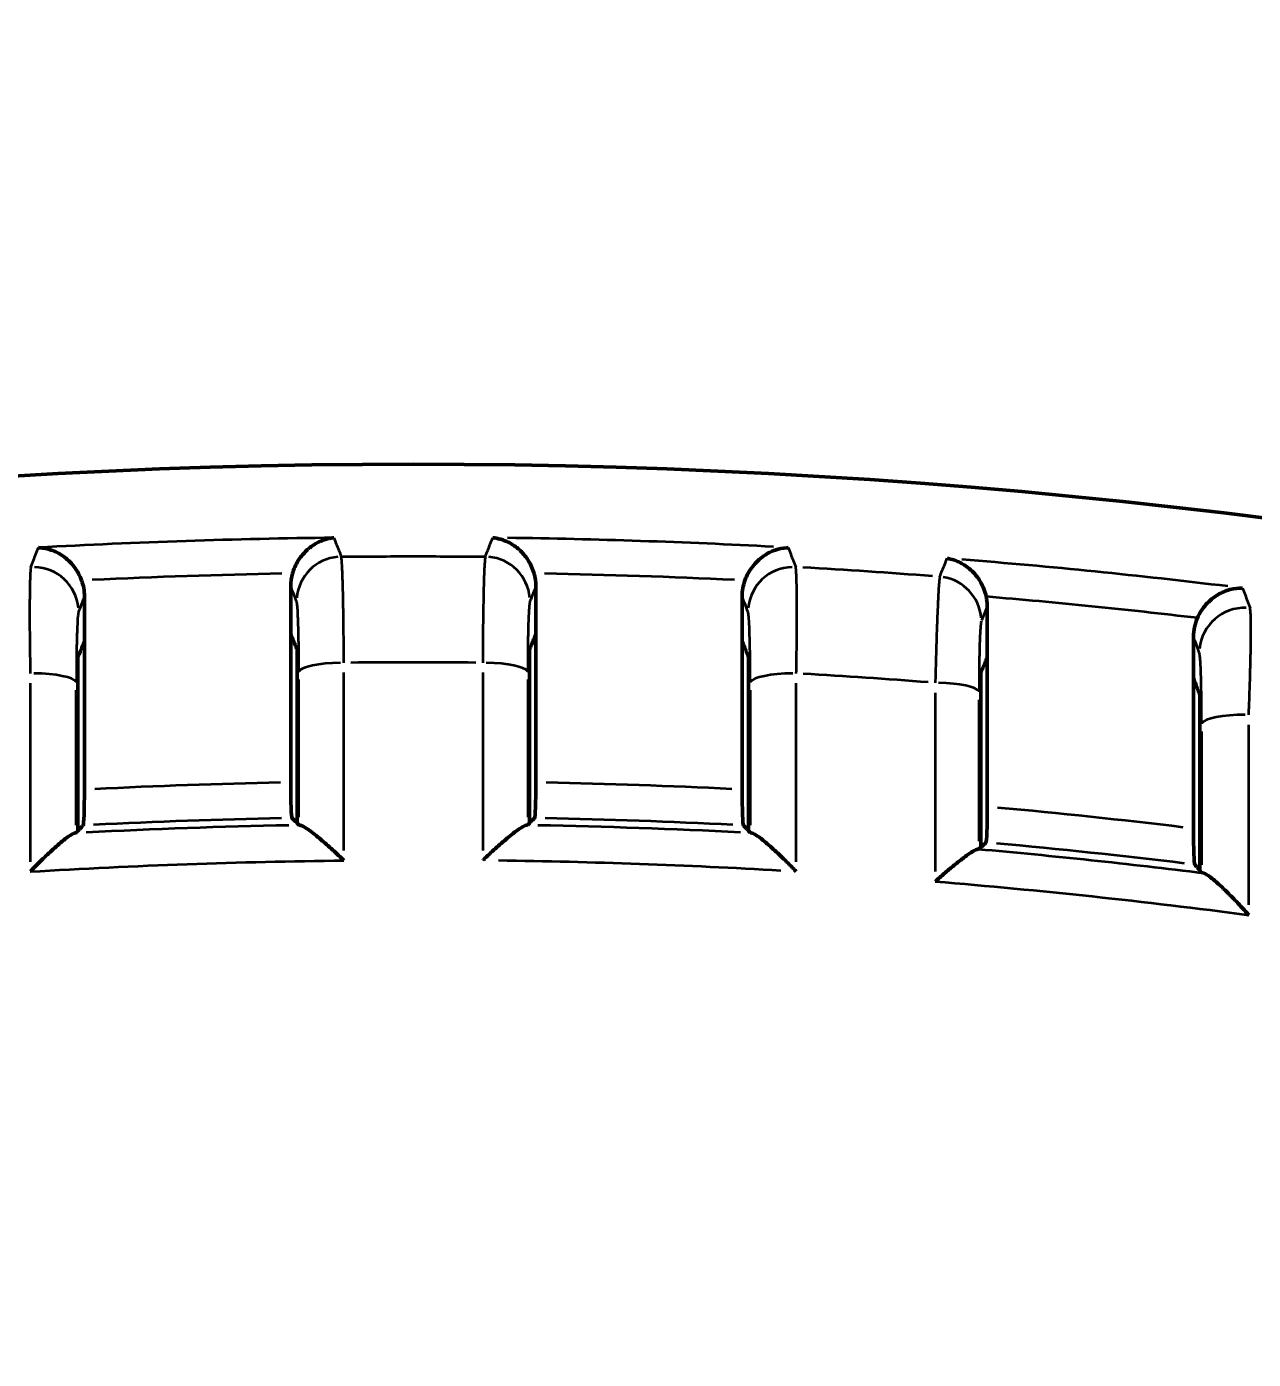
# Model space of a CAD drawing. Header units: millimetres. Extents: x 40 to 2195, y 40 to 1687.
# Drawn here: x 1731.23 to 1758.4, y 948.93 to 978.45 of the extents above; entities that cross this region are included whole.
import ezdxf

# ---------------------------------------------------------------- set-up
doc = ezdxf.new("R2010")
doc.units = ezdxf.units.MM
doc.header["$LTSCALE"] = 8
for name, color, linetype, lineweight in [('Dimension (ISO)', 7, 'Continuous', 25), ('Visible (ISO)', 7, 'Continuous', 50), ('Visible Narrow (ISO)', 7, 'Continuous', 35)]:
    doc.layers.add(name, color=color, linetype=linetype, lineweight=lineweight)
doc.styles.add('Note Text (ANSI)', font='tahoma.ttf')
doc.dimstyles.new('Default (ISO)', dxfattribs={"dimscale": 8, "dimtxt": 1, "dimasz": 2.5, "dimexe": 3.175, "dimexo": 0, "dimgap": 0.762, "dimtad": 1, "dimrnd": 1e-08, "dimzin": 0, "dimdsep": 46, "dimtxsty": 'Note Text (ANSI)', "dimcen": 0.09, "dimdle": 10, "dimclrd": 1, "dimclre": 1, "dimclrt": 1, "dimazin": 0, "dimtfac": 3.5052, "dimtmove": 0, "dimatfit": 3, "dimfxl": 1, "dimtolj": 1, "dimtzin": 0, "dimlwd": -1, "dimlwe": -1, "dimarcsym": 0})

# ---------------------------------------------------------------- blocks, each defined once
blk = doc.blocks.new('*D12')
at = {"layer": 'Defpoints', "color": 0, "transparency": 16777216}
for p in [(1778.421, 1105.216), (1701.164, 772.256), (1778.421, 772.256)]:
    blk.add_point(p, dxfattribs=at)
at = {"layer": 'Dimension (ISO)', "color": 1, "transparency": 16777216}
for p, q in [((1701.164, 772.256), (1701.164, 1130.616)), ((1778.421, 772.256), (1778.421, 1130.616)), ((1721.164, 1105.216), (1758.421, 1105.216))]:
    blk.add_line(p, q, dxfattribs=at)
for points in [[(1721.164, 1108.55), (1721.164, 1101.883), (1701.164, 1105.216)], [(1758.421, 1108.55), (1758.421, 1101.883), (1778.421, 1105.216)]]:
    blk.add_solid(points, dxfattribs=at)
at = {"layer": 'Dimension (ISO)', "color": 1, "transparency": 16777216, "insert": (1690.21, 1121.779), "char_height": 8, "attachment_point": 1, "style": 'Note Text (ANSI)'}
blk.add_mtext('\\A1;77.26 mm [3.042 in]', dxfattribs=at)

msp = doc.modelspace()

# ---------------------------------------------------------------- linework, layer by layer
at = {"layer": 'Visible (ISO)'}
for p, q in [((1732.328, 960.596), (1732.364, 960.634)), ((1737.258, 960.768), (1737.221, 960.805)), ((1742.327, 960.768), (1742.364, 960.805)), ((1747.257, 960.596), (1747.221, 960.634)), ((1752.326, 960.236), (1752.364, 960.271)), ((1757.257, 959.715), (1757.221, 959.755))]:
    msp.add_line(p, q, dxfattribs=at)
for centre, radius, start, end in [((1739.792, 818.756), 150, 76.22401, 103.77599), ((1739.792, 816.271), 149.985, 90.92954, 90.92959), ((1739.796, 816.484), 149.773, 89.07041, 89.07046), ((1739.821, 815.69), 150.568, 92.90558, 92.90561), ((1739.814, 816.681), 149.574, 87.09439, 87.09442), ((1739.752, 815.774), 150.484, 85.23302, 85.23304), ((1739.815, 816.446), 149.809, 83.24399, 83.24402)]:
    msp.add_arc(centre, radius, start, end, dxfattribs=at)
for centre, major_axis, ratio, start_param, end_param in [((1731.508, 965.82), (-0.176, -1.01), 0.974119, 1.747797, 2.099075), ((1738.078, 966.04), (0.228, -0.999), 0.974692, 4.198978, 4.482317), ((1741.507, 966.04), (-0.228, -0.999), 0.974692, 1.800864, 2.084174), ((1748.073, 965.821), (0.147, -1.012), 0.972392, 4.21249, 4.564574), ((1736.785, 867.259), (0.017, 450.989), 0.000656, 4.930851, 4.933237), ((1742.8, 867.259), (-0.017, 450.989), 0.000656, 1.349948, 1.352334), ((1732.799, 867.259), (-0.017, 450.938), 0.000655, 1.350427, 1.352658), ((1746.786, 867.259), (0.017, 450.938), 0.000655, 4.930527, 4.932758), ((1752.8, 867.26), (-0.017, 450.785), 0.000657, 1.350866, 1.353419), ((1758.08, 964.926), (0.148, -1.017), 0.974827, 4.144523, 4.564066), ((1736.803, 867.259), (0.014, 450.989), 0.000619, 4.923379, 4.930851), ((1742.782, 867.259), (0.014, -450.989), 0.000619, 4.493927, 4.501399), ((1732.782, 867.259), (0.013, -450.938), 0.000618, 4.494251, 4.501737), ((1746.803, 867.259), (0.013, 450.938), 0.000618, 4.923041, 4.930527), ((1756.787, 867.258), (0.017, 450.633), 0.000654, 4.928788, 4.930874), ((1732.438, 867.259), (-0.001, 454.932), 0.000165, 1.355444, 1.364077), ((1737.148, 867.259), (0, -454.991), 0.000164, 1.777872, 1.786489), ((1742.437, 867.259), (0, 454.991), 0.000164, 1.355103, 1.36372), ((1747.147, 867.259), (-0.001, -454.932), 0.000165, 1.777516, 1.786148), ((1752.783, 867.26), (0.013, -450.786), 0.000619, 4.495011, 4.502531), ((1752.437, 867.259), (0, 454.799), 0.000163, 1.356165, 1.364831), ((1756.804, 867.259), (0.013, 450.633), 0.000616, 4.921226, 4.928788), ((1757.147, 867.259), (-0.001, -454.621), 0.000166, 1.775684, 1.784399), ((1732.471, 961.757), (-0.007, 1.001), 0.034894, 3.178041, 4.502642), ((1737.114, 961.919), (0.007, 1), 0.034928, 1.782803, 3.107604), ((1742.471, 961.919), (0.007, -1), 0.034928, 0.033989, 1.358789), ((1747.114, 961.757), (0.007, 1.001), 0.034894, 1.780544, 3.105144), ((1752.471, 961.382), (0.008, -1.005), 0.034792, 0.03153, 1.355563), ((1731.267, 960.541), (1.061, 0.056), 0.03488, 6.028417, 6.246579), ((1738.314, 960.788), (-1.057, -0.019), 0.034885, 0.033935, 0.228185), ((1741.271, 960.788), (1.057, -0.019), 0.034885, 6.054993, 6.24925), ((1748.318, 960.541), (-1.061, 0.056), 0.03488, 0.036605, 0.254767), ((1757.114, 960.893), (-0.007, -1.006), 0.034691, 4.920844, 6.244274)]:
    msp.add_ellipse(centre, major_axis=major_axis, ratio=ratio, start_param=start_param, end_param=end_param, dxfattribs=at)
for points, knots in [([(1738.031, 967.127), (1737.998, 967.124), (1737.966, 967.119), (1737.902, 967.106), (1737.87, 967.098), (1737.806, 967.078), (1737.774, 967.066), (1737.734, 967.049), (1737.726, 967.045), (1737.68, 967.024), (1737.644, 967.005), (1737.57, 966.96), (1737.534, 966.935), (1737.482, 966.894), (1737.465, 966.88), (1737.416, 966.836), (1737.386, 966.805), (1737.327, 966.739), (1737.299, 966.704), (1737.263, 966.652), (1737.254, 966.637), (1737.215, 966.575), (1737.19, 966.527), (1737.148, 966.432), (1737.131, 966.385), (1737.118, 966.337)], [0, 0, 0, 0, 0.0743527, 0.0743527, 0.1505549, 0.1505549, 0.2294177, 0.2294177, 0.25, 0.25, 0.3463477, 0.3463477, 0.4497305, 0.4497305, 0.5, 0.5, 0.602333, 0.602333, 0.7074797, 0.7074797, 0.75, 0.75, 0.879364, 0.879364, 1, 1, 1, 1]), ([(1742.467, 966.337), (1742.453, 966.388), (1742.435, 966.437), (1742.392, 966.532), (1742.368, 966.578), (1742.318, 966.659), (1742.292, 966.695), (1742.238, 966.763), (1742.209, 966.795), (1742.165, 966.839), (1742.151, 966.852), (1742.103, 966.895), (1742.068, 966.922), (1741.999, 966.971), (1741.964, 966.992), (1741.908, 967.022), (1741.888, 967.032), (1741.837, 967.055), (1741.807, 967.068), (1741.745, 967.089), (1741.714, 967.098), (1741.652, 967.113), (1741.621, 967.119), (1741.578, 967.125), (1741.566, 967.126), (1741.554, 967.127)], [0, 0, 0, 0, 0.1274523, 0.1274523, 0.25, 0.25, 0.353887, 0.353887, 0.4536944, 0.4536944, 0.5, 0.5, 0.6027423, 0.6027423, 0.6971464, 0.6971464, 0.75, 0.75, 0.8261276, 0.8261276, 0.9006432, 0.9006432, 0.9728814, 0.9728814, 1, 1, 1, 1]), ([(1732.446, 966.181), (1732.405, 966.296), (1732.346, 966.399), (1732.204, 966.583), (1732.119, 966.662), (1731.947, 966.781), (1731.861, 966.824), (1731.689, 966.884), (1731.603, 966.901), (1731.514, 966.907), (1731.503, 966.908), (1731.492, 966.908), (1731.487, 966.908)], [-0.1517774, -0.1517774, -0.1517774, -0.1517774, -0.1144708, -0.1144708, -0.0736713, -0.0736713, -0.0362372, -0.0362372, 0, 0, 0.0022163, 0.0044325, 0.0044325, 0.0044325, 0.0044325]), ([(1748.098, 966.908), (1748.093, 966.908), (1748.082, 966.908), (1748.071, 966.907), (1747.981, 966.901), (1747.895, 966.883), (1747.724, 966.824), (1747.637, 966.781), (1747.466, 966.662), (1747.381, 966.583), (1747.239, 966.399), (1747.18, 966.296), (1747.139, 966.181)], [-0.1572044, -0.1572044, -0.1572044, -0.1572044, -0.1549196, -0.1526346, -0.1526346, -0.1162269, -0.1162269, -0.0786036, -0.0786036, -0.0375456, -0.0375456, -0.0000019, -0.0000019, -0.0000019, -0.0000019]), ([(1752.484, 965.823), (1752.459, 965.941), (1752.415, 966.05), (1752.298, 966.252), (1752.222, 966.342), (1752.068, 966.482), (1751.99, 966.535), (1751.83, 966.616), (1751.748, 966.646), (1751.651, 966.667), (1751.636, 966.67), (1751.621, 966.672)], [-0.1513923, -0.1513923, -0.1513923, -0.1513923, -0.1139948, -0.1139948, -0.072494, -0.072494, -0.0358194, -0.0358194, 0, 0, 0.0064077, 0.0064077, 0.0064077, 0.0064077]), ([(1758.165, 966.012), (1758.161, 966.012), (1758.151, 966.013), (1758.142, 966.013), (1758.082, 966.013), (1757.992, 966.008), (1757.791, 965.954), (1757.702, 965.917), (1757.523, 965.809), (1757.433, 965.737), (1757.279, 965.563), (1757.214, 965.464), (1757.165, 965.351)], [-0.1700992, -0.1700992, -0.1700992, -0.1700992, -0.1671667, -0.1642341, -0.1642341, -0.1168573, -0.1168573, -0.0787152, -0.0787152, -0.0377488, -0.0377488, -0.0000014, -0.0000014, -0.0000014, -0.0000014]), ([(1752.484, 965.823), (1752.492, 965.787), (1752.498, 965.751), (1752.506, 965.677), (1752.507, 965.641), (1752.507, 965.604)], [-0.0226119, -0.0226119, -0.0226119, -0.0226119, -0.01130628, -0.01130628, -0.000001, -0.000001, -0.000001, -0.000001]), ([(1737.078, 965.001), (1737.094, 964.961), (1737.11, 964.921), (1737.126, 964.88), (1737.142, 964.84), (1737.157, 964.8), (1737.173, 964.759), (1737.189, 964.719), (1737.205, 964.679), (1737.221, 964.638)], [0, 0, 0, 0, 0.333333, 0.333333, 0.333333, 0.666667, 0.666667, 0.666667, 1, 1, 1, 1]), ([(1742.364, 964.638), (1742.38, 964.679), (1742.396, 964.719), (1742.412, 964.759), (1742.428, 964.8), (1742.443, 964.84), (1742.459, 964.88), (1742.475, 964.921), (1742.491, 964.961), (1742.507, 965.001)], [0, 0, 0, 0, 0.333333, 0.333333, 0.333333, 0.666667, 0.666667, 0.666667, 1, 1, 1, 1]), ([(1732.364, 964.474), (1732.38, 964.516), (1732.396, 964.557), (1732.412, 964.598), (1732.427, 964.64), (1732.443, 964.681), (1732.459, 964.723), (1732.475, 964.764), (1732.491, 964.806), (1732.507, 964.847)], [0, 0, 0, 0, 0.333333, 0.333333, 0.333333, 0.666667, 0.666667, 0.666667, 1, 1, 1, 1]), ([(1747.078, 964.847), (1747.094, 964.806), (1747.11, 964.764), (1747.126, 964.723), (1747.142, 964.681), (1747.158, 964.64), (1747.173, 964.598), (1747.189, 964.557), (1747.205, 964.516), (1747.221, 964.474)], [0, 0, 0, 0, 0.333333, 0.333333, 0.333333, 0.666667, 0.666667, 0.666667, 1, 1, 1, 1]), ([(1757.078, 964.016), (1757.11, 963.93), (1757.142, 963.845), (1757.173, 963.759), (1757.189, 963.716), (1757.205, 963.674), (1757.221, 963.631)], [0, 0, 0, 0, 0.6666667, 0.6666667, 0.6666667, 1, 1, 1, 1]), ([(1737.221, 960.805), (1737.208, 960.818), (1737.183, 960.843), (1737.144, 960.881), (1737.118, 960.907), (1737.105, 960.92)], [0, 0, 0, 0, 0.3333333, 0.6666667, 1, 1, 1, 1]), ([(1742.48, 960.92), (1742.467, 960.907), (1742.441, 960.881), (1742.402, 960.843), (1742.377, 960.818), (1742.364, 960.805)], [0, 0, 0, 0, 0.3333333, 0.6666667, 1, 1, 1, 1]), ([(1731.307, 959.733), (1731.323, 959.75), (1731.34, 959.767), (1731.445, 959.875), (1731.534, 959.963), (1731.709, 960.133), (1731.797, 960.215), (1731.974, 960.371), (1732.064, 960.445), (1732.173, 960.524), (1732.205, 960.545), (1732.257, 960.574), (1732.278, 960.583), (1732.294, 960.586)], [-0.1692811, -0.1692811, -0.1692811, -0.1692811, -0.1621934, -0.1621934, -0.1238543, -0.1238543, -0.0846102, -0.0846102, -0.0399224, -0.0399224, -0.0192023, -0.0192023, -0.000001, -0.000001, -0.000001, -0.000001]), ([(1732.479, 960.757), (1732.467, 960.743), (1732.441, 960.716), (1732.402, 960.675), (1732.377, 960.648), (1732.364, 960.634)], [0, 0, 0, 0, 0.3333333, 0.6666667, 1, 1, 1, 1]), ([(1737.285, 960.762), (1737.299, 960.76), (1737.319, 960.753), (1737.367, 960.728), (1737.397, 960.71), (1737.501, 960.64), (1737.588, 960.573), (1737.762, 960.429), (1737.85, 960.354), (1738.025, 960.195), (1738.115, 960.112), (1738.221, 960.011), (1738.237, 959.995), (1738.254, 959.979)], [-0.1592877, -0.1592877, -0.1592877, -0.1592877, -0.1403861, -0.1403861, -0.1200546, -0.1200546, -0.0762646, -0.0762646, -0.037673, -0.037673, 0, 0, 0.006948, 0.006948, 0.006948, 0.006948]), ([(1741.331, 959.979), (1741.348, 959.995), (1741.364, 960.011), (1741.47, 960.112), (1741.559, 960.195), (1741.735, 960.354), (1741.823, 960.429), (1741.997, 960.573), (1742.084, 960.64), (1742.188, 960.71), (1742.218, 960.728), (1742.266, 960.753), (1742.286, 960.76), (1742.3, 960.762)], [-0.165333, -0.165333, -0.165333, -0.165333, -0.1584235, -0.1584235, -0.1209548, -0.1209548, -0.0825725, -0.0825725, -0.0390207, -0.0390207, -0.0187999, -0.0187999, -0.000001, -0.000001, -0.000001, -0.000001]), ([(1747.221, 960.634), (1747.208, 960.648), (1747.183, 960.675), (1747.144, 960.716), (1747.118, 960.743), (1747.105, 960.757)], [0, 0, 0, 0, 0.3333333, 0.6666667, 1, 1, 1, 1]), ([(1747.291, 960.586), (1747.307, 960.583), (1747.328, 960.574), (1747.38, 960.545), (1747.412, 960.524), (1747.521, 960.445), (1747.611, 960.371), (1747.788, 960.215), (1747.876, 960.133), (1748.051, 959.963), (1748.14, 959.875), (1748.245, 959.767), (1748.262, 959.75), (1748.278, 959.733)], [-0.1631632, -0.1631632, -0.1631632, -0.1631632, -0.1438471, -0.1438471, -0.1230031, -0.1230031, -0.078048, -0.078048, -0.0385689, -0.0385689, 0, 0, 0.0071289, 0.0071289, 0.0071289, 0.0071289]), ([(1752.48, 960.378), (1752.461, 960.36), (1752.441, 960.342), (1752.403, 960.307), (1752.383, 960.289), (1752.364, 960.271)], [-0.334543, -0.334543, -0.334543, -0.334543, -0.167272, -0.167272, -0.000001, -0.000001, -0.000001, -0.000001]), ([(1751.355, 959.514), (1751.39, 959.544), (1751.423, 959.575), (1751.456, 959.604), (1751.49, 959.634), (1751.524, 959.663), (1751.557, 959.691), (1751.591, 959.721), (1751.624, 959.749), (1751.657, 959.777), (1751.669, 959.787), (1751.682, 959.798), (1751.694, 959.808), (1751.732, 959.84), (1751.768, 959.869), (1751.803, 959.898), (1751.84, 959.928), (1751.876, 959.956), (1751.91, 959.982), (1751.934, 960.001), (1751.958, 960.019), (1751.981, 960.036), (1752.012, 960.06), (1752.042, 960.082), (1752.07, 960.102), (1752.099, 960.122), (1752.125, 960.14), (1752.149, 960.155), (1752.164, 960.164), (1752.177, 960.173), (1752.189, 960.18), (1752.214, 960.195), (1752.236, 960.207), (1752.254, 960.215), (1752.271, 960.223), (1752.285, 960.228), (1752.297, 960.231), (1752.299, 960.231), (1752.302, 960.231), (1752.304, 960.232)], [0.0000117, 0.0000117, 0.0000117, 0.0000117, 0.0714269, 0.0714269, 0.0714269, 0.144672, 0.144672, 0.144672, 0.2207306, 0.2207306, 0.2207306, 0.25, 0.25, 0.25, 0.3388935, 0.3388935, 0.3388935, 0.4325877, 0.4325877, 0.4325877, 0.5, 0.5, 0.5, 0.5950004, 0.5950004, 0.5950004, 0.6927757, 0.6927757, 0.6927757, 0.75, 0.75, 0.75, 0.8636167, 0.8636167, 0.8636167, 0.9728721, 0.9728721, 0.9728721, 1, 1, 1, 1]), ([(1752.326, 960.236), (1752.325, 960.235), (1752.323, 960.234), (1752.315, 960.233), (1752.311, 960.232), (1752.305, 960.232)], [0.000001, 0.000001, 0.000001, 0.000001, 0.00899444, 0.00899444, 0.01784121, 0.01784121, 0.01784121, 0.01784121]), ([(1757.221, 959.755), (1757.208, 959.77), (1757.183, 959.799), (1757.144, 959.843), (1757.118, 959.872), (1757.106, 959.887)], [0, 0, 0, 0, 0.3333333, 0.6666667, 1, 1, 1, 1]), ([(1757.297, 959.701), (1757.285, 959.704), (1757.276, 959.707), (1757.262, 959.711), (1757.258, 959.713), (1757.257, 959.715)], [0.00007914, 0.00007914, 0.00007914, 0.00007914, 0.01298326, 0.01298326, 0.02596467, 0.02596467, 0.02596467, 0.02596467]), ([(1757.297, 959.701), (1757.316, 959.696), (1757.342, 959.683), (1757.406, 959.644), (1757.444, 959.616), (1757.569, 959.516), (1757.671, 959.425), (1757.867, 959.234), (1757.951, 959.149), (1758.075, 959.018), (1758.117, 958.974), (1758.213, 958.87), (1758.256, 958.823), (1758.287, 958.788), (1758.295, 958.779), (1758.302, 958.771)], [-0.08198527, -0.08198527, -0.08198527, -0.08198527, -0.07108945, -0.07108945, -0.05922366, -0.05922366, -0.03534396, -0.03534396, -0.01884579, -0.01884579, -0.01072119, -0.01072119, 0, 0, 0.0034519, 0.0034519, 0.0034519, 0.0034519])]:
    msp.add_open_spline(points, degree=3, knots=knots, dxfattribs=at)
msp.add_open_spline([(1752.364, 964.126), (1752.38, 964.165), (1752.412, 964.244), (1752.46, 964.362), (1752.491, 964.441), (1752.507, 964.48)], degree=3, dxfattribs=at)
at = {"layer": 'Visible Narrow (ISO)'}
for p, q in [((1751.464, 966.263), (1751.464, 966.262)), ((1751.88, 966.129), (1751.881, 966.129)), ((1752.501, 965.588), (1752.383, 965.294)), ((1738.254, 960.198), (1738.254, 964.139)), ((1741.331, 964.139), (1741.331, 960.198)), ((1731.307, 963.904), (1731.307, 959.952)), ((1748.278, 959.952), (1748.278, 963.904)), ((1751.355, 963.695), (1751.355, 959.734)), ((1758.302, 958.993), (1758.302, 962.985))]:
    msp.add_line(p, q, dxfattribs=at)
for centre, major_axis, ratio, start_param, end_param in [((1737.907, 968.44), (0.005, -6.999), 0.000735, 1.381872, 1.381879), ((1739.794, 820.582), (-148.502, 0), 0.986895, 4.658646, 4.69833), ((1731.378, 965.483), (0.934, -0.357), 0.995432, 0.455145, 1.910472), ((1738.207, 965.713), (-0.931, -0.366), 0.995647, 4.427537, 5.821982), ((1737.907, 968.441), (0.005, -7), 0.000735, 1.314146, 1.314172), ((1741.378, 965.713), (0.931, -0.366), 0.995647, 0.461358, 1.855657), ((1748.207, 965.483), (-0.934, -0.357), 0.995432, 4.372716, 5.828127), ((1739.788, 820.483), (-148.597, -0.018), 0.986928, 4.590499, 4.630342), ((1739.792, 820.341), (-148, -0.007), 0.986625, 4.731995, 4.76042), ((1739.799, 820.494), (-147.832, -0.009), 0.986704, 4.664241, 4.692698), ((1739.794, 820.38), (148.153, 0.009), 0.987744, 1.493024, 1.512458), ((1751.377, 965.27), (0.928, -0.374), 0.995822, 0.466321, 1.799638), ((1758.206, 964.579), (-0.938, -0.347), 0.995171, 4.318742, 5.835419), ((1731.328, 963.911), (1, 0), 0.211998, 0.113533, 1.5142), ((1738.258, 964.146), (-1, 0), 0.212472, 4.79278, 6.170784), ((1739.792, 819.817), (146.435, 0), 0.987119, 1.561339, 1.580254), ((1741.327, 964.146), (1, 0), 0.212472, 0.112269, 1.490391), ((1748.257, 963.911), (-1, 0), 0.211997, 4.768978, 6.169551), ((1739.793, 819.887), (146.352, 0.014), 0.987202, 1.492669, 1.511639), ((1737.22, 867.268), (0.001, 456.009), 0.000085, 4.919274, 4.926105), ((1742.365, 867.267), (0.001, -456.013), 0.000085, 4.498673, 4.505504), ((1751.327, 963.703), (1, 0), 0.211578, 0.11102, 1.466545), ((1732.312, 866.949), (-0.01, -457.457), 0.00003, 1.777335, 1.78402), ((1747.273, 866.949), (-0.01, 457.458), 0.00003, 1.357573, 1.364257), ((1752.318, 867.003), (-0.009, -457.123), 0.000015, 1.776581, 1.783575), ((1758.256, 962.996), (-1, 0), 0.210146, 4.745161, 6.168312), ((1757.27, 866.96), (-0.01, 457.08), 0.000025, 1.359462, 1.366081), ((1739.793, 822.334), (-141.094, 0.001), 0.987994, 4.733259, 4.762439), ((1739.792, 822.335), (-141.094, -0.001), 0.987994, 4.662338, 4.691519), ((1739.793, 822.175), (-140.482, 0.001), 0.987808, 4.733175, 4.762831), ((1739.792, 822.175), (-140.482, -0.001), 0.987808, 4.661947, 4.691603), ((1739.788, 822.263), (-141.157, -0.034), 0.988066, 4.590976, 4.62029), ((1739.793, 822.003), (140.401, 0.022), 0.98846, 1.590279, 1.622292), ((1739.792, 822.003), (140.401, -0.019), 0.988461, 1.519278, 1.551291), ((1739.788, 822.104), (-140.544, -0.034), 0.987883, 4.590267, 4.62006), ((1739.795, 821.875), (139.734, 0.005), 0.988395, 1.512498, 1.557275)]:
    msp.add_ellipse(centre, major_axis=major_axis, ratio=ratio, start_param=start_param, end_param=end_param, dxfattribs=at)
for points, knots in [([(1738.031, 967.127), (1736.94, 967.115), (1734.757, 967.065), (1732.577, 966.969), (1731.487, 966.908)], [0.0000315, 0.0000315, 0.0000315, 0.0000315, 0.5, 1, 1, 1, 1]), ([(1738.031, 967.127), (1738.049, 967.081), (1738.068, 967.034), (1738.105, 966.941), (1738.123, 966.895), (1738.16, 966.802), (1738.178, 966.755), (1738.197, 966.709)], [0, 0, 0, 0, 0.3333333, 0.3333333, 0.6666667, 0.6666667, 1, 1, 1, 1]), ([(1741.388, 966.709), (1741.407, 966.755), (1741.425, 966.802), (1741.462, 966.895), (1741.48, 966.941), (1741.517, 967.034), (1741.536, 967.081), (1741.554, 967.127)], [0, 0, 0, 0, 0.333333, 0.333333, 0.666667, 0.666667, 1, 1, 1, 1]), ([(1731.321, 966.478), (1731.34, 966.526), (1731.358, 966.574), (1731.377, 966.622), (1731.395, 966.669), (1731.413, 966.717), (1731.432, 966.765), (1731.45, 966.813), (1731.469, 966.861), (1731.487, 966.908)], [0.0000001, 0.0000001, 0.0000001, 0.0000001, 0.3333333, 0.3333333, 0.3333333, 0.6666667, 0.6666667, 0.6666667, 0.9999961, 0.9999961, 0.9999961, 0.9999961]), ([(1748.098, 966.908), (1748.116, 966.86), (1748.135, 966.813), (1748.172, 966.717), (1748.19, 966.669), (1748.227, 966.573), (1748.245, 966.526), (1748.264, 966.478)], [0, 0, 0, 0, 0.333333, 0.333333, 0.666667, 0.666667, 1, 1, 1, 1]), ([(1731.321, 966.478), (1731.319, 966.47), (1731.317, 966.458), (1731.313, 966.427), (1731.311, 966.407), (1731.308, 966.363), (1731.307, 966.341), (1731.304, 966.275), (1731.302, 966.228), (1731.298, 966.115), (1731.297, 966.048), (1731.295, 965.927), (1731.295, 965.877), (1731.294, 965.771), (1731.293, 965.714), (1731.293, 965.595), (1731.293, 965.533), (1731.293, 965.373), (1731.293, 965.272), (1731.294, 965.071), (1731.295, 964.972), (1731.296, 964.86), (1731.296, 964.849), (1731.298, 964.753), (1731.299, 964.666), (1731.301, 964.491), (1731.302, 964.404), (1731.305, 964.252), (1731.306, 964.188), (1731.307, 964.123)], [0, 0, 0, 0, 0.069966, 0.069966, 0.141574, 0.141574, 0.2, 0.2, 0.295224, 0.295224, 0.4, 0.4, 0.464893, 0.464893, 0.532446, 0.532446, 0.6, 0.6, 0.7, 0.7, 0.790689, 0.790689, 0.8, 0.8, 0.875207, 0.875207, 0.947734, 0.947734, 1, 1, 1, 1]), ([(1738.197, 966.709), (1738.729, 966.714), (1739.792, 966.72), (1740.856, 966.714), (1741.388, 966.709)], [0, 0, 0, 0, 0.5, 1, 1, 1, 1]), ([(1738.254, 964.358), (1738.253, 964.502), (1738.253, 964.644), (1738.251, 964.881), (1738.25, 964.978), (1738.248, 965.178), (1738.247, 965.28), (1738.245, 965.448), (1738.244, 965.517), (1738.242, 965.624), (1738.241, 965.663), (1738.239, 965.775), (1738.238, 965.846), (1738.235, 965.979), (1738.233, 966.043), (1738.23, 966.138), (1738.229, 966.173), (1738.228, 966.208), (1738.228, 966.21), (1738.226, 966.273), (1738.224, 966.328), (1738.22, 966.429), (1738.218, 966.475), (1738.215, 966.526), (1738.214, 966.537), (1738.212, 966.567), (1738.211, 966.585), (1738.206, 966.648), (1738.202, 966.68), (1738.198, 966.703), (1738.197, 966.706), (1738.197, 966.709)], [0.0000104, 0.0000104, 0.0000104, 0.0000104, 0.1163157, 0.1163157, 0.2, 0.2, 0.2927435, 0.2927435, 0.3595535, 0.3595535, 0.4, 0.4, 0.4768437, 0.4768437, 0.5536279, 0.5536279, 0.6, 0.6, 0.6028611, 0.6028611, 0.6884875, 0.6884875, 0.7750735, 0.7750735, 0.8, 0.8, 0.8461508, 0.8461508, 0.9766718, 0.9766718, 1, 1, 1, 1]), ([(1741.388, 966.709), (1741.386, 966.701), (1741.384, 966.689), (1741.38, 966.658), (1741.378, 966.638), (1741.375, 966.595), (1741.373, 966.573), (1741.369, 966.508), (1741.367, 966.461), (1741.362, 966.348), (1741.359, 966.281), (1741.355, 966.16), (1741.354, 966.111), (1741.351, 966.005), (1741.35, 965.948), (1741.347, 965.829), (1741.346, 965.767), (1741.343, 965.606), (1741.341, 965.506), (1741.338, 965.305), (1741.337, 965.205), (1741.336, 965.092), (1741.336, 965.083), (1741.335, 964.988), (1741.334, 964.902), (1741.333, 964.728), (1741.333, 964.641), (1741.332, 964.489), (1741.331, 964.424), (1741.331, 964.358)], [0.0000002, 0.0000002, 0.0000002, 0.0000002, 0.0698799, 0.0698799, 0.1414143, 0.1414143, 0.2, 0.2, 0.2949313, 0.2949313, 0.4, 0.4, 0.4647883, 0.4647883, 0.5323941, 0.5323941, 0.6, 0.6, 0.7, 0.7, 0.7914574, 0.7914574, 0.8, 0.8, 0.874815, 0.874815, 0.9470837, 0.9470837, 1, 1, 1, 1]), ([(1748.278, 964.123), (1748.28, 964.213), (1748.281, 964.301), (1748.284, 964.479), (1748.285, 964.568), (1748.287, 964.717), (1748.288, 964.778), (1748.289, 964.941), (1748.29, 965.041), (1748.292, 965.253), (1748.292, 965.364), (1748.292, 965.53), (1748.292, 965.59), (1748.292, 965.708), (1748.291, 965.765), (1748.29, 965.873), (1748.29, 965.925), (1748.288, 966.05), (1748.286, 966.119), (1748.283, 966.231), (1748.281, 966.277), (1748.278, 966.346), (1748.276, 966.373), (1748.273, 966.418), (1748.271, 966.436), (1748.267, 966.462), (1748.265, 966.471), (1748.264, 966.478)], [0, 0, 0, 0, 0.0721765, 0.0721765, 0.146927, 0.146927, 0.2, 0.2, 0.2906899, 0.2906899, 0.4, 0.4, 0.4648665, 0.4648665, 0.5324333, 0.5324333, 0.6, 0.6, 0.7080034, 0.7080034, 0.8, 0.8, 0.8719136, 0.8719136, 0.942146, 0.942146, 1, 1, 1, 1]), ([(1751.455, 966.263), (1751.474, 966.309), (1751.492, 966.354), (1751.511, 966.4), (1751.529, 966.445), (1751.547, 966.49), (1751.566, 966.536), (1751.584, 966.581), (1751.603, 966.627), (1751.621, 966.672)], [0, 0, 0, 0, 0.333333, 0.333333, 0.333333, 0.666667, 0.666667, 0.666667, 1, 1, 1, 1]), ([(1751.455, 966.263), (1751.452, 966.249), (1751.448, 966.222), (1751.444, 966.182), (1751.444, 966.174), (1751.443, 966.166), (1751.442, 966.157), (1751.441, 966.141), (1751.439, 966.123), (1751.438, 966.103), (1751.435, 966.068), (1751.432, 966.028), (1751.43, 965.983), (1751.427, 965.938), (1751.424, 965.888), (1751.421, 965.834), (1751.42, 965.813), (1751.419, 965.791), (1751.418, 965.769), (1751.418, 965.767), (1751.418, 965.764), (1751.418, 965.762), (1751.415, 965.708), (1751.412, 965.649), (1751.41, 965.586), (1751.407, 965.523), (1751.404, 965.457), (1751.401, 965.387), (1751.4, 965.345), (1751.398, 965.303), (1751.396, 965.259), (1751.395, 965.221), (1751.393, 965.181), (1751.392, 965.141), (1751.389, 965.05), (1751.385, 964.955), (1751.382, 964.856), (1751.38, 964.783), (1751.378, 964.707), (1751.375, 964.63), (1751.372, 964.536), (1751.369, 964.438), (1751.367, 964.339), (1751.363, 964.201), (1751.359, 964.059), (1751.355, 963.915)], [0.0000001, 0.0000001, 0.0000001, 0.0000001, 0.1284976, 0.1284976, 0.1284976, 0.1535452, 0.1535452, 0.1535452, 0.2, 0.2, 0.2, 0.283013, 0.283013, 0.283013, 0.3653036, 0.3653036, 0.3653036, 0.3968842, 0.3968842, 0.3968842, 0.4, 0.4, 0.4, 0.4769085, 0.4769085, 0.4769085, 0.5541982, 0.5541982, 0.5541982, 0.6, 0.6, 0.6, 0.6402448, 0.6402448, 0.6402448, 0.7318356, 0.7318356, 0.7318356, 0.8, 0.8, 0.8, 0.88353, 0.88353, 0.88353, 0.9999998, 0.9999998, 0.9999998, 0.9999998]), ([(1737.208, 965.72), (1737.186, 965.776), (1737.165, 965.831), (1737.121, 965.941), (1737.099, 965.997), (1737.078, 966.052)], [0, 0, 0, 0, 0.5, 0.5, 1, 1, 1, 1]), ([(1742.507, 966.052), (1742.486, 965.997), (1742.464, 965.941), (1742.42, 965.831), (1742.399, 965.776), (1742.377, 965.72)], [0, 0, 0, 0, 0.5, 0.5, 1, 1, 1, 1]), ([(1758.165, 966.012), (1758.183, 965.963), (1758.202, 965.913), (1758.238, 965.814), (1758.257, 965.765), (1758.294, 965.666), (1758.312, 965.617), (1758.331, 965.567)], [0.0000035, 0.0000035, 0.0000035, 0.0000035, 0.3333333, 0.3333333, 0.6666667, 0.6666667, 1, 1, 1, 1]), ([(1737.258, 964.153), (1737.258, 964.249), (1737.258, 964.344), (1737.257, 964.436), (1737.257, 964.502), (1737.257, 964.567), (1737.256, 964.63), (1737.255, 964.75), (1737.253, 964.864), (1737.251, 964.97), (1737.25, 964.997), (1737.25, 965.023), (1737.249, 965.049), (1737.246, 965.177), (1737.243, 965.29), (1737.238, 965.385), (1737.234, 965.48), (1737.23, 965.557), (1737.224, 965.613), (1737.223, 965.626), (1737.222, 965.638), (1737.221, 965.649), (1737.217, 965.685), (1737.212, 965.709), (1737.208, 965.72)], [0, 0, 0, 0, 0.116315, 0.116315, 0.116315, 0.2, 0.2, 0.2, 0.359554, 0.359554, 0.359554, 0.4, 0.4, 0.4, 0.6, 0.6, 0.6, 0.8, 0.8, 0.8, 0.846152, 0.846152, 0.846152, 1, 1, 1, 1]), ([(1742.377, 965.72), (1742.373, 965.709), (1742.368, 965.685), (1742.364, 965.649), (1742.363, 965.638), (1742.362, 965.626), (1742.361, 965.613), (1742.355, 965.557), (1742.351, 965.48), (1742.347, 965.385), (1742.342, 965.29), (1742.339, 965.177), (1742.336, 965.049), (1742.335, 965.023), (1742.335, 964.997), (1742.334, 964.97), (1742.332, 964.864), (1742.33, 964.75), (1742.329, 964.63), (1742.328, 964.567), (1742.328, 964.502), (1742.328, 964.436), (1742.327, 964.344), (1742.327, 964.249), (1742.327, 964.153)], [0, 0, 0, 0, 0.1538483, 0.1538483, 0.1538483, 0.2, 0.2, 0.2, 0.4, 0.4, 0.4, 0.6, 0.6, 0.6, 0.6404465, 0.6404465, 0.6404465, 0.8, 0.8, 0.8, 0.8836852, 0.8836852, 0.8836852, 1, 1, 1, 1]), ([(1757.165, 965.351), (1756.385, 965.442), (1754.826, 965.612), (1753.265, 965.757), (1752.484, 965.823)], [0, 0, 0, 0, 0.5, 0.9999988, 0.9999988, 0.9999988, 0.9999988]), ([(1732.378, 965.491), (1732.373, 965.479), (1732.369, 965.455), (1732.365, 965.419), (1732.364, 965.408), (1732.363, 965.396), (1732.361, 965.383), (1732.356, 965.326), (1732.352, 965.249), (1732.347, 965.154), (1732.343, 965.058), (1732.34, 964.944), (1732.337, 964.817), (1732.336, 964.791), (1732.335, 964.764), (1732.335, 964.738), (1732.333, 964.631), (1732.331, 964.517), (1732.33, 964.396), (1732.329, 964.333), (1732.329, 964.268), (1732.328, 964.202), (1732.328, 964.11), (1732.328, 964.015), (1732.328, 963.919)], [0, 0, 0, 0, 0.1537434, 0.1537434, 0.1537434, 0.2, 0.2, 0.2, 0.4, 0.4, 0.4, 0.6, 0.6, 0.6, 0.6403917, 0.6403917, 0.6403917, 0.8, 0.8, 0.8, 0.8836654, 0.8836654, 0.8836654, 1, 1, 1, 1]), ([(1747.257, 963.919), (1747.257, 964.015), (1747.257, 964.11), (1747.257, 964.202), (1747.256, 964.268), (1747.256, 964.333), (1747.255, 964.396), (1747.254, 964.517), (1747.252, 964.631), (1747.25, 964.738), (1747.25, 964.764), (1747.249, 964.791), (1747.248, 964.817), (1747.245, 964.944), (1747.242, 965.058), (1747.238, 965.154), (1747.233, 965.249), (1747.229, 965.326), (1747.224, 965.383), (1747.222, 965.396), (1747.221, 965.408), (1747.22, 965.419), (1747.216, 965.455), (1747.212, 965.479), (1747.207, 965.491)], [0.0000001, 0.0000001, 0.0000001, 0.0000001, 0.1163345, 0.1163345, 0.1163345, 0.2, 0.2, 0.2, 0.3596082, 0.3596082, 0.3596082, 0.4, 0.4, 0.4, 0.6, 0.6, 0.6, 0.8, 0.8, 0.8, 0.8462565, 0.8462565, 0.8462565, 1, 1, 1, 1]), ([(1758.302, 963.206), (1758.308, 963.351), (1758.313, 963.493), (1758.318, 963.632), (1758.321, 963.731), (1758.325, 963.828), (1758.328, 963.923), (1758.331, 964.038), (1758.334, 964.149), (1758.337, 964.255), (1758.339, 964.317), (1758.34, 964.378), (1758.341, 964.436), (1758.342, 964.476), (1758.343, 964.516), (1758.344, 964.554), (1758.345, 964.628), (1758.347, 964.698), (1758.348, 964.765), (1758.348, 964.832), (1758.349, 964.895), (1758.349, 964.954), (1758.35, 964.991), (1758.35, 965.026), (1758.35, 965.06), (1758.35, 965.062), (1758.35, 965.065), (1758.35, 965.067), (1758.35, 965.126), (1758.35, 965.18), (1758.349, 965.229), (1758.349, 965.279), (1758.348, 965.324), (1758.347, 965.364), (1758.346, 965.378), (1758.346, 965.391), (1758.345, 965.404), (1758.345, 965.424), (1758.344, 965.442), (1758.343, 965.459), (1758.34, 965.504), (1758.337, 965.537), (1758.333, 965.557), (1758.332, 965.561), (1758.331, 965.565), (1758.331, 965.567)], [0.0000001, 0.0000001, 0.0000001, 0.0000001, 0.1164705, 0.1164705, 0.1164705, 0.2, 0.2, 0.2, 0.3010385, 0.3010385, 0.3010385, 0.3598008, 0.3598008, 0.3598008, 0.4, 0.4, 0.4, 0.476645, 0.476645, 0.476645, 0.5529005, 0.5529005, 0.5529005, 0.6, 0.6, 0.6, 0.6031701, 0.6031701, 0.6031701, 0.6860821, 0.6860821, 0.6860821, 0.7700941, 0.7700941, 0.7700941, 0.8, 0.8, 0.8, 0.8465283, 0.8465283, 0.8465283, 0.974827, 0.974827, 0.974827, 1, 1, 1, 1]), ([(1752.376, 965.278), (1752.372, 965.267), (1752.367, 965.243), (1752.363, 965.207), (1752.362, 965.196), (1752.361, 965.185), (1752.36, 965.172), (1752.355, 965.115), (1752.35, 965.039), (1752.346, 964.944), (1752.341, 964.849), (1752.338, 964.736), (1752.335, 964.608), (1752.334, 964.583), (1752.334, 964.557), (1752.333, 964.53), (1752.331, 964.424), (1752.329, 964.309), (1752.328, 964.189), (1752.328, 964.125), (1752.327, 964.061), (1752.327, 963.994), (1752.326, 963.902), (1752.326, 963.807), (1752.326, 963.711)], [0, 0, 0, 0, 0.153544, 0.153544, 0.153544, 0.2, 0.2, 0.2, 0.4, 0.4, 0.4, 0.6, 0.6, 0.6, 0.640246, 0.640246, 0.640246, 0.8, 0.8, 0.8, 0.883531, 0.883531, 0.883531, 1, 1, 1, 1]), ([(1757.206, 964.587), (1757.185, 964.645), (1757.142, 964.76), (1757.099, 964.876), (1757.078, 964.934)], [0, 0, 0, 0, 0.5, 1, 1, 1, 1]), ([(1757.256, 963.004), (1757.256, 963.101), (1757.256, 963.196), (1757.256, 963.289), (1757.255, 963.355), (1757.255, 963.421), (1757.254, 963.484), (1757.253, 963.606), (1757.251, 963.721), (1757.249, 963.828), (1757.249, 963.855), (1757.248, 963.881), (1757.247, 963.907), (1757.245, 964.036), (1757.241, 964.15), (1757.237, 964.246), (1757.233, 964.342), (1757.228, 964.42), (1757.223, 964.477), (1757.222, 964.49), (1757.22, 964.502), (1757.219, 964.514), (1757.215, 964.55), (1757.211, 964.575), (1757.206, 964.587)], [0, 0, 0, 0, 0.1164691, 0.1164691, 0.1164691, 0.2, 0.2, 0.2, 0.3597989, 0.3597989, 0.3597989, 0.4, 0.4, 0.4, 0.6, 0.6, 0.6, 0.8, 0.8, 0.8, 0.8465289, 0.8465289, 0.8465289, 1, 1, 1, 1]), ([(1752.304, 960.232), (1753.138, 960.158), (1754.804, 959.996), (1756.467, 959.804), (1757.297, 959.701)], [0, 0, 0, 0, 0.5, 0.999999, 0.999999, 0.999999, 0.999999]), ([(1731.307, 959.733), (1732.465, 959.802), (1734.782, 959.913), (1737.097, 959.966), (1738.254, 959.979)], [0.0000029, 0.0000029, 0.0000029, 0.0000029, 0.5, 0.9999977, 0.9999977, 0.9999977, 0.9999977]), ([(1751.355, 959.514), (1752.518, 959.418), (1754.838, 959.199), (1757.149, 958.923), (1758.302, 958.771)], [0.0000033, 0.0000033, 0.0000033, 0.0000033, 0.5, 0.9999934, 0.9999934, 0.9999934, 0.9999934])]:
    msp.add_open_spline(points, degree=3, knots=knots, dxfattribs=at)
for points in [[(1732.507, 965.829), (1732.486, 965.773), (1732.442, 965.66), (1732.399, 965.548), (1732.378, 965.491)], [(1747.207, 965.491), (1747.186, 965.548), (1747.143, 965.66), (1747.099, 965.773), (1747.078, 965.829)]]:
    msp.add_open_spline(points, degree=3, dxfattribs=at)

# ---------------------------------------------------------------- dimensions: what is measured, and where the dimension line sits
at = {"layer": 'Dimension (ISO)', "color": 1, "true_color": 0xff0000}
dim = msp.add_linear_dim(base=(1778.421, 1105.216), p1=(1701.164, 772.256), p2=(1778.421, 772.256), angle=180, text='<> mm [3.042 in]', dimstyle='Default (ISO)', override={"dimgap": 0.762, "dimdec": 2, "dimpost": '', "dimtol": 0, "dimlim": 0, "dimtp": 0, "dimtm": 0, "dimtdec": 2, "dimtofl": 0, "dimatfit": 1}, dxfattribs=at)
dim.commit()
dim.dimension.update_dxf_attribs({"geometry": '*D12', "text_midpoint": (1739.792, 1105.216), "dimtype": 160})

doc.saveas('drawing.dxf')
